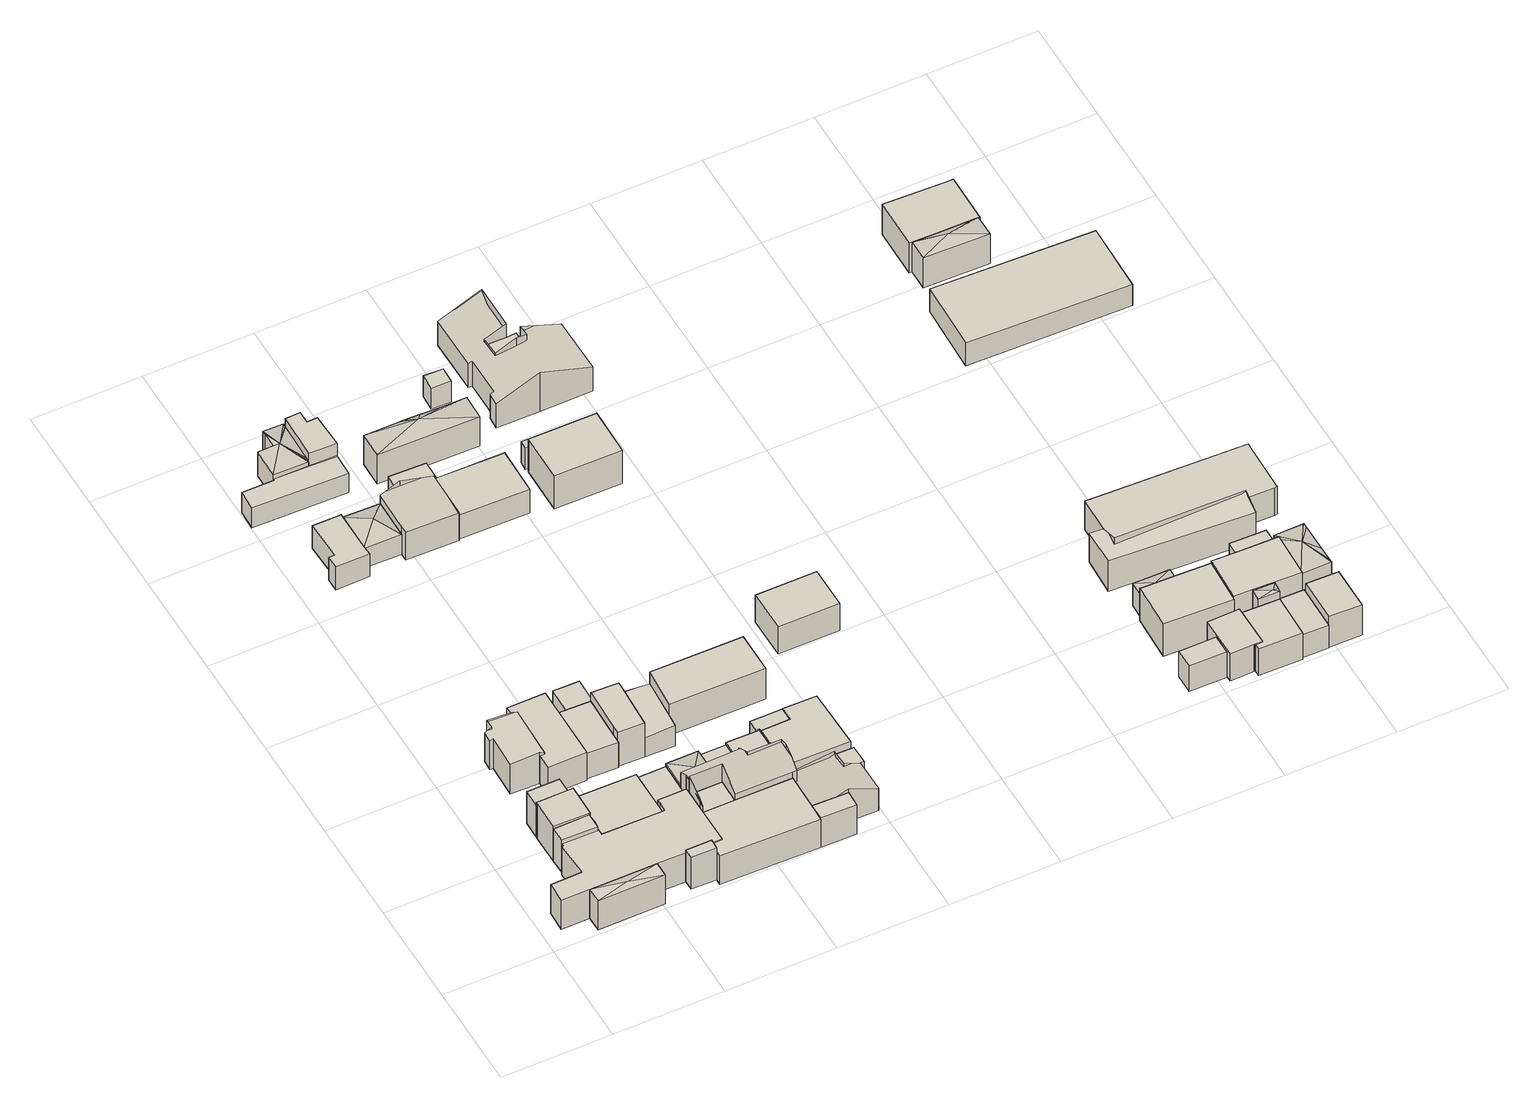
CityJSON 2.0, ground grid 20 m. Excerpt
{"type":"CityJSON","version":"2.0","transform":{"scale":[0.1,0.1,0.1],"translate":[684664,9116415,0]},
"CityObjects":{
"building1":{"type":"Building","attributes":{"Building Type":"Residential","Roof Shape":"hip","Roof Material":"Concrete Glazed Tile","Roof Material Code":"1","Roof Direction":"west","Building Height":6.68,"Roof Slope":20.3,"Footprint Area":33.28,"Solar PV Capacity Low":4.17,"Solar PV Capacity High":5.47,"Solar Annual Energy Low":6008,"Solar Annual Energy High":7918,"Suitable PV Area":24.87},"geometry":[{"type":"MultiSurface","lod":"2.2","boundaries":[[[0,1,2,3]],[[3,2,4,5]],[[2,1,6,4]],[[1,0,7,6]],[[0,3,5,7]],[[5,4,8]],[[4,6,8]],[[6,7,8]],[[7,5,8]]]}]},
"building2":{"type":"Building","attributes":{"Building Type":"Residential","Roof Shape":"gable","Roof Material":"Concrete Glazed Tile","Roof Material Code":"1","Roof Direction":"west","Building Height":7.5,"Roof Slope":27.7,"Footprint Area":18.03,"Solar PV Capacity Low":2.26,"Solar PV Capacity High":2.96,"Solar Annual Energy Low":3255,"Solar Annual Energy High":4290,"Suitable PV Area":13.48},"geometry":[{"type":"MultiSurface","lod":"2.2","boundaries":[[[9,10,11,12,13]],[[13,12,14,15]],[[12,11,16,14]],[[11,10,17,16]],[[10,9,18,17]],[[9,13,15,18]],[[15,14,16,17,18]]]}]},
"building3":{"type":"Building","attributes":{"Building Type":"Residential","Roof Shape":"shed","Roof Material":"Concrete Glazed Tile","Roof Material Code":"1","Roof Direction":"west","Building Height":7.86,"Roof Slope":18.1,"Footprint Area":39.21,"Solar PV Capacity Low":4.91,"Solar PV Capacity High":6.45,"Solar Annual Energy Low":7079,"Solar Annual Energy High":9330,"Suitable PV Area":29.31},"geometry":[{"type":"MultiSurface","lod":"2.2","boundaries":[[[10,19,20,21,22,23,11]],[[11,23,24,25]],[[23,22,26,24]],[[22,21,27,26]],[[21,20,28,27]],[[20,19,29,28]],[[19,10,30,29]],[[10,11,25,30]],[[25,24,26,27,28,29,30]]]}]},
"building4":{"type":"Building","attributes":{"Building Type":"Residential","Roof Shape":"flat","Roof Material":"Concrete Glazed Tile","Roof Material Code":"1","Roof Direction":"west","Building Height":7.41,"Roof Slope":6.3,"Footprint Area":18.86,"Solar PV Capacity Low":2.36,"Solar PV Capacity High":3.1,"Solar Annual Energy Low":3406,"Solar Annual Energy High":4488,"Suitable PV Area":14.1},"geometry":[{"type":"MultiSurface","lod":"2.2","boundaries":[[[31,22,21,32]],[[32,21,33,34]],[[21,22,35,33]],[[22,31,36,35]],[[31,32,34,36]],[[34,33,35,36]]]}]},
"building5":{"type":"Building","attributes":{"Building Type":"Residential","Roof Shape":"flat","Roof Material":"Concrete Glazed Tile","Roof Material Code":"1","Roof Direction":"west","Building Height":6.7,"Roof Slope":8.5,"Footprint Area":264.85,"Solar PV Capacity Low":33.16,"Solar PV Capacity High":43.55,"Solar Annual Energy Low":47817,"Solar Annual Energy High":63018,"Suitable PV Area":197.97},"geometry":[{"type":"MultiSurface","lod":"2.2","boundaries":[[[37,38,39,1,0,40,41,42,43,44,45,46,47,48,49,50,51,9,13,12,52,53]],[[53,52,54,55]],[[52,12,56,54]],[[12,13,57,56]],[[13,9,58,57]],[[9,51,59,58]],[[51,50,60,59]],[[50,49,61,60]],[[49,48,62,61]],[[48,47,63,62]],[[47,46,64,63]],[[46,45,65,64]],[[45,44,66,65]],[[44,43,67,66]],[[43,42,68,67]],[[42,41,69,68]],[[41,40,70,69]],[[40,0,7,70]],[[0,1,6,7]],[[1,39,71,6]],[[39,38,72,71]],[[38,37,73,72]],[[37,53,55,73]],[[55,54,56,57,58,59,60,61,62,63,64,65,66,67,68,69,70,7,6,71,72,73]]]}]},
"building6":{"type":"Building","attributes":{"Building Type":"Residential","Roof Shape":"gable","Roof Material":"Concrete Glazed Tile","Roof Material Code":"1","Roof Direction":"west","Building Height":6.69,"Roof Slope":26.7,"Footprint Area":59.19,"Solar PV Capacity Low":7.41,"Solar PV Capacity High":9.73,"Solar Annual Energy Low":10686,"Solar Annual Energy High":14084,"Suitable PV Area":44.24},"geometry":[{"type":"MultiSurface","lod":"2.2","boundaries":[[[74,75,76,77,78,79,80,81,82,83]],[[83,82,84,85]],[[82,81,86,84]],[[81,80,87,86]],[[80,79,88,87]],[[79,78,89,88]],[[78,77,90,89]],[[77,76,91,90]],[[76,75,92,91]],[[75,74,93,92]],[[74,83,85,93]],[[85,84,86,87,88,89,90,91,92,93]]]}]},
"building7":{"type":"Building","attributes":{"Building Type":"Residential","Roof Shape":"gable","Roof Material":"Concrete Glazed Tile","Roof Material Code":"1","Roof Direction":"west","Building Height":5.52,"Roof Slope":27.5,"Footprint Area":111.4,"Solar PV Capacity Low":13.95,"Solar PV Capacity High":18.32,"Solar Annual Energy Low":20112,"Solar Annual Energy High":26507,"Suitable PV Area":83.27},"geometry":[{"type":"MultiSurface","lod":"2.2","boundaries":[[[20,51,50,49,48,47,94]],[[94,47,95,96]],[[47,48,97,95]],[[48,49,98,97]],[[49,50,99,98]],[[50,51,100,99]],[[51,20,101,100]],[[20,94,96,101]],[[96,95,97,98,99,100,101]]]}]},
"building8":{"type":"Building","attributes":{"Building Type":"Residential","Roof Shape":"gable","Roof Material":"Concrete Glazed Tile","Roof Material Code":"1","Roof Direction":"west","Building Height":7.37,"Roof Slope":26.3,"Footprint Area":8.43,"Solar PV Capacity Low":1.06,"Solar PV Capacity High":1.39,"Solar Annual Energy Low":1523,"Solar Annual Energy High":2007,"Suitable PV Area":6.3},"geometry":[{"type":"MultiSurface","lod":"2.2","boundaries":[[[102,41,40,103]],[[103,40,104,105]],[[40,41,106,104]],[[41,102,107,106]],[[102,103,105,107]],[[105,104,106,107]]]}]},
"building9":{"type":"Building","attributes":{"Building Type":"Residential","Roof Shape":"flat","Roof Material":"Concrete Glazed Tile","Roof Material Code":"1","Roof Direction":"west","Building Height":6.48,"Roof Slope":11.9,"Footprint Area":90.56,"Solar PV Capacity Low":11.34,"Solar PV Capacity High":14.89,"Solar Annual Energy Low":16349,"Solar Annual Energy High":21547,"Suitable PV Area":67.69},"geometry":[{"type":"MultiSurface","lod":"2.2","boundaries":[[[108,74,83,82,81,109,110,111,112,113]],[[113,112,114,115]],[[112,111,116,114]],[[111,110,117,116]],[[110,109,118,117]],[[109,81,119,118]],[[81,82,120,119]],[[82,83,121,120]],[[83,74,122,121]],[[74,108,123,122]],[[108,113,115,123]],[[115,114,116,117,118,119,120,121,122,123]]]}]},
"building10":{"type":"Building","attributes":{"Building Type":"Residential","Roof Shape":"shed","Roof Material":"Concrete Glazed Tile","Roof Material Code":"1","Roof Direction":"west","Building Height":5.91,"Roof Slope":10.4,"Footprint Area":56.39,"Solar PV Capacity Low":7.06,"Solar PV Capacity High":9.27,"Solar Annual Energy Low":10181,"Solar Annual Energy High":13418,"Suitable PV Area":42.15},"geometry":[{"type":"MultiSurface","lod":"2.2","boundaries":[[[112,111,124,125,126,127]],[[127,126,128,129]],[[126,125,130,128]],[[125,124,131,130]],[[124,111,132,131]],[[111,112,133,132]],[[112,127,129,133]],[[129,128,130,131,132,133]]]}]},
"building11":{"type":"Building","attributes":{"Building Type":"Residential","Roof Shape":"gable","Roof Material":"Concrete Glazed Tile","Roof Material Code":"1","Roof Direction":"west","Building Height":4.7,"Roof Slope":30.7,"Footprint Area":38.95,"Solar PV Capacity Low":4.88,"Solar PV Capacity High":6.41,"Solar Annual Energy Low":7033,"Solar Annual Energy High":9268,"Suitable PV Area":29.12},"geometry":[{"type":"MultiSurface","lod":"2.2","boundaries":[[[134,46,135,136,94,47]],[[47,94,137,138]],[[94,136,139,137]],[[136,135,140,139]],[[135,46,141,140]],[[46,134,142,141]],[[134,47,138,142]],[[138,137,139,140,141,142]]]}]},
"building12":{"type":"Building","attributes":{"Building Type":"Residential","Roof Shape":"flat","Roof Material":"Clay Tile Shingle","Roof Material Code":"3","Roof Direction":"west","Building Height":5.32,"Roof Slope":14,"Footprint Area":50.52,"Solar PV Capacity Low":6.33,"Solar PV Capacity High":8.31,"Solar Annual Energy Low":9122,"Solar Annual Energy High":12022,"Suitable PV Area":37.77},"geometry":[{"type":"MultiSurface","lod":"2.2","boundaries":[[[143,144,145,146,147,148,149,150]],[[150,149,151,152]],[[149,148,153,151]],[[148,147,154,153]],[[147,146,155,154]],[[146,145,156,155]],[[145,144,157,156]],[[144,143,158,157]],[[143,150,152,158]],[[152,151,153,154,155,156,157,158]]]}]},
"building13":{"type":"Building","attributes":{"Building Type":"Residential","Roof Shape":"flat","Roof Material":"Concrete Glazed Tile","Roof Material Code":"1","Roof Direction":"west","Building Height":6.22,"Roof Slope":8.9,"Footprint Area":27.69,"Solar PV Capacity Low":3.47,"Solar PV Capacity High":4.55,"Solar Annual Energy Low":4999,"Solar Annual Energy High":6589,"Suitable PV Area":20.7},"geometry":[{"type":"MultiSurface","lod":"2.2","boundaries":[[[159,160,161,45,44,43]],[[43,44,162,163]],[[44,45,164,162]],[[45,161,165,164]],[[161,160,166,165]],[[160,159,167,166]],[[159,43,163,167]],[[162,164,165,166,167,163]]]}]},
"building14":{"type":"Building","attributes":{"Building Type":"Residential","Roof Shape":"gable","Roof Material":"Concrete Glazed Tile","Roof Material Code":"1","Roof Direction":"west","Building Height":5.05,"Roof Slope":26.2,"Footprint Area":21.99,"Solar PV Capacity Low":2.75,"Solar PV Capacity High":3.62,"Solar Annual Energy Low":3970,"Solar Annual Energy High":5232,"Suitable PV Area":16.44},"geometry":[{"type":"MultiSurface","lod":"2.2","boundaries":[[[168,169,170,171]],[[171,170,172,173]],[[170,169,174,172]],[[169,168,175,174]],[[168,171,173,175]],[[173,172,174,175]]]}]},
"building15":{"type":"Building","attributes":{"Building Type":"Residential","Roof Shape":"gable","Roof Material":"Concrete Glazed Tile","Roof Material Code":"1","Roof Direction":"west","Building Height":4.41,"Roof Slope":33.3,"Footprint Area":68.74,"Solar PV Capacity Low":8.61,"Solar PV Capacity High":11.3,"Solar Annual Energy Low":12411,"Solar Annual Energy High":16357,"Suitable PV Area":51.39},"geometry":[{"type":"MultiSurface","lod":"2.2","boundaries":[[[176,177,178,179,180,181,182,183]],[[183,182,184,185]],[[182,181,186,184]],[[181,180,187,186]],[[180,179,188,187]],[[179,178,189,188]],[[178,177,190,189]],[[177,176,191,190]],[[176,183,185,191]],[[185,184,186,187,188,189,190,191]]]}]},
"building16":{"type":"Building","attributes":{"Building Type":"Residential","Roof Shape":"flat","Roof Material":"Concrete Glazed Tile","Roof Material Code":"1","Roof Direction":"west","Building Height":6.56,"Roof Slope":6.3,"Footprint Area":161.08,"Solar PV Capacity Low":20.17,"Solar PV Capacity High":26.49,"Solar Annual Energy Low":29082,"Solar Annual Energy High":38327,"Suitable PV Area":120.41},"geometry":[{"type":"MultiSurface","lod":"2.2","boundaries":[[[192,193,159,43,42,41,102,194,195]],[[195,194,196,197]],[[194,102,198,196]],[[102,41,199,198]],[[41,42,200,199]],[[42,43,201,200]],[[43,159,202,201]],[[159,193,203,202]],[[193,192,204,203]],[[192,195,197,204]],[[197,196,198,199,200,201,202,203,204]]]}]},
"building17":{"type":"Building","attributes":{"Building Type":"Residential","Roof Shape":"flat","Roof Material":"Concrete Glazed Tile","Roof Material Code":"1","Roof Direction":"west","Building Height":7.94,"Roof Slope":8.8,"Footprint Area":46.42,"Solar PV Capacity Low":5.81,"Solar PV Capacity High":7.63,"Solar Annual Energy Low":8381,"Solar Annual Energy High":11045,"Suitable PV Area":34.7},"geometry":[{"type":"MultiSurface","lod":"2.2","boundaries":[[[205,127,126,125,206,207]],[[207,206,208,209]],[[206,125,210,208]],[[125,126,211,210]],[[126,127,212,211]],[[127,205,213,212]],[[205,207,209,213]],[[209,208,210,211,212,213]]]}]},
"building18":{"type":"Building","attributes":{"Building Type":"Residential","Roof Shape":"hip","Roof Material":"Concrete Glazed Tile","Roof Material Code":"1","Roof Direction":"west","Building Height":5.38,"Roof Slope":24.8,"Footprint Area":31.03,"Solar PV Capacity Low":3.88,"Solar PV Capacity High":5.1,"Solar Annual Energy Low":5602,"Solar Annual Energy High":7382,"Suitable PV Area":23.19},"geometry":[{"type":"MultiSurface","lod":"2.2","boundaries":[[[214,136,135,215,216]],[[216,215,217,218]],[[215,135,219,217]],[[135,136,220,219]],[[136,214,221,220]],[[214,216,218,221]],[[218,217,222]],[[217,219,222]],[[219,220,222]],[[220,221,222]],[[221,218,222]]]}]},
"building19":{"type":"Building","attributes":{"Building Type":"Residential","Roof Shape":"hip","Roof Material":"Clay Tile Shingle","Roof Material Code":"3","Roof Direction":"west","Building Height":4.63,"Roof Slope":25,"Footprint Area":51.9,"Solar PV Capacity Low":6.5,"Solar PV Capacity High":8.53,"Solar Annual Energy Low":9370,"Solar Annual Energy High":12349,"Suitable PV Area":38.79},"geometry":[{"type":"MultiSurface","lod":"2.2","boundaries":[[[223,224,150,149]],[[149,150,225,226]],[[150,224,227,225]],[[224,223,228,227]],[[223,149,226,228]],[[226,225,229]],[[225,227,229]],[[227,228,229]],[[228,226,229]]]}]},
"building20":{"type":"Building","attributes":{"Building Type":"Residential","Roof Shape":"hip","Roof Material":"Clay Tile Shingle","Roof Material Code":"3","Roof Direction":"west","Building Height":5.48,"Roof Slope":23.8,"Footprint Area":47.99,"Solar PV Capacity Low":6.01,"Solar PV Capacity High":7.89,"Solar Annual Energy Low":8664,"Solar Annual Energy High":11419,"Suitable PV Area":35.87},"geometry":[{"type":"MultiSurface","lod":"2.2","boundaries":[[[230,231,232,233,234,235,236,237,238,179,178,239,240]],[[240,239,241,242]],[[239,178,243,241]],[[178,179,244,243]],[[179,238,245,244]],[[238,237,246,245]],[[237,236,247,246]],[[236,235,248,247]],[[235,234,249,248]],[[234,233,250,249]],[[233,232,251,250]],[[232,231,252,251]],[[231,230,253,252]],[[230,240,242,253]],[[242,241,254]],[[241,243,254]],[[243,244,254]],[[244,245,254]],[[245,246,254]],[[246,247,254]],[[247,248,254]],[[248,249,254]],[[249,250,254]],[[250,251,254]],[[251,252,254]],[[252,253,254]],[[253,242,254]]]}]},
"building21":{"type":"Building","attributes":{"Building Type":"Residential","Roof Shape":"gable","Roof Material":"Concrete Glazed Tile","Roof Material Code":"1","Roof Direction":"west","Building Height":7.97,"Roof Slope":35,"Footprint Area":89.4,"Solar PV Capacity Low":11.19,"Solar PV Capacity High":14.7,"Solar Annual Energy Low":16141,"Solar Annual Energy High":21273,"Suitable PV Area":66.83},"geometry":[{"type":"MultiSurface","lod":"2.2","boundaries":[[[255,256,257,258,259,260,215,135,134,46,43,44,45,161,159,193,261]],[[261,193,262,263]],[[193,159,264,262]],[[159,161,265,264]],[[161,45,266,265]],[[45,44,267,266]],[[44,43,268,267]],[[43,46,269,268]],[[46,134,270,269]],[[134,135,271,270]],[[135,215,272,271]],[[215,260,273,272]],[[260,259,274,273]],[[259,258,275,274]],[[258,257,276,275]],[[257,256,277,276]],[[256,255,278,277]],[[255,261,263,278]],[[263,262,264,265,266,267,268,269,270,271,272,273,274,275,276,277,278]]]}]},
"building22":{"type":"Building","attributes":{"Building Type":"Residential","Roof Shape":"gable","Roof Material":"Concrete Glazed Tile","Roof Material Code":"1","Roof Direction":"west","Building Height":4.51,"Roof Slope":26.4,"Footprint Area":56.1,"Solar PV Capacity Low":7.02,"Solar PV Capacity High":9.23,"Solar Annual Energy Low":10128,"Solar Annual Energy High":13348,"Suitable PV Area":41.93},"geometry":[{"type":"MultiSurface","lod":"2.2","boundaries":[[[279,280,281,205,207,206,282]],[[282,206,283,284]],[[206,207,285,283]],[[207,205,286,285]],[[205,281,287,286]],[[281,280,288,287]],[[280,279,289,288]],[[279,282,284,289]],[[284,283,285,286,287,288,289]]]}]},
"building23":{"type":"Building","attributes":{"Building Type":"Residential","Roof Shape":"gable","Roof Material":"Concrete Glazed Tile","Roof Material Code":"1","Roof Direction":"west","Building Height":4.44,"Roof Slope":31,"Footprint Area":25.65,"Solar PV Capacity Low":3.21,"Solar PV Capacity High":4.22,"Solar Annual Energy Low":4632,"Solar Annual Energy High":6104,"Suitable PV Area":19.18},"geometry":[{"type":"MultiSurface","lod":"2.2","boundaries":[[[214,215,260,259,290]],[[290,259,291,292]],[[259,260,293,291]],[[260,215,294,293]],[[215,214,295,294]],[[214,290,292,295]],[[292,291,293,294,295]]]}]},
"building24":{"type":"Building","attributes":{"Building Type":"Residential","Roof Shape":"flat","Roof Material":"Clay Tile Shingle","Roof Material Code":"3","Roof Direction":"west","Building Height":7.36,"Roof Slope":6.9,"Footprint Area":36.25,"Solar PV Capacity Low":4.54,"Solar PV Capacity High":5.96,"Solar Annual Energy Low":6544,"Solar Annual Energy High":8625,"Suitable PV Area":27.09},"geometry":[{"type":"MultiSurface","lod":"2.2","boundaries":[[[177,176,296,297,298,230,178]],[[178,230,299,300]],[[230,298,301,299]],[[298,297,302,301]],[[297,296,303,302]],[[296,176,304,303]],[[176,177,305,304]],[[177,178,300,305]],[[300,299,301,302,303,304,305]]]}]},
"building25":{"type":"Building","attributes":{"Building Type":"Residential","Roof Shape":"gable","Roof Material":"Clay Tile Shingle","Roof Material Code":"3","Roof Direction":"west","Building Height":6.43,"Roof Slope":28.1,"Footprint Area":84.83,"Solar PV Capacity Low":10.62,"Solar PV Capacity High":13.95,"Solar Annual Energy Low":15316,"Solar Annual Energy High":20185,"Suitable PV Area":63.41},"geometry":[{"type":"MultiSurface","lod":"2.2","boundaries":[[[306,224,223,307,308,309,310,311]],[[311,310,312,313]],[[310,309,314,312]],[[309,308,315,314]],[[308,307,316,315]],[[307,223,317,316]],[[223,224,318,317]],[[224,306,319,318]],[[306,311,313,319]],[[313,312,314,315,316,317,318,319]]]}]},
"building26":{"type":"Building","attributes":{"Building Type":"Residential","Roof Shape":"shed","Roof Material":"Concrete Glazed Tile","Roof Material Code":"1","Roof Direction":"west","Building Height":6.78,"Roof Slope":14.9,"Footprint Area":19.24,"Solar PV Capacity Low":2.41,"Solar PV Capacity High":3.16,"Solar Annual Energy Low":3473,"Solar Annual Energy High":4577,"Suitable PV Area":14.38},"geometry":[{"type":"MultiSurface","lod":"2.2","boundaries":[[[320,192,195,321]],[[321,195,322,323]],[[195,192,324,322]],[[192,320,325,324]],[[320,321,323,325]],[[323,322,324,325]]]}]},
"building27":{"type":"Building","attributes":{"Building Type":"Residential","Roof Shape":"shed","Roof Material":"Concrete Glazed Tile","Roof Material Code":"1","Roof Direction":"west","Building Height":4.76,"Roof Slope":12.8,"Footprint Area":44.86,"Solar PV Capacity Low":5.62,"Solar PV Capacity High":7.38,"Solar Annual Energy Low":8099,"Solar Annual Energy High":10674,"Suitable PV Area":33.53},"geometry":[{"type":"MultiSurface","lod":"2.2","boundaries":[[[326,290,259,258,327,257,328,329]],[[329,328,330,331]],[[328,257,332,330]],[[257,327,333,332]],[[327,258,334,333]],[[258,259,335,334]],[[259,290,336,335]],[[290,326,337,336]],[[326,329,331,337]],[[331,330,332,333,334,335,336,337]]]}]},
"building28":{"type":"Building","attributes":{"Building Type":"Residential","Roof Shape":"flat","Roof Material":"Concrete Glazed Tile","Roof Material Code":"1","Roof Direction":"west","Building Height":4.86,"Roof Slope":5,"Footprint Area":28.68,"Solar PV Capacity Low":3.59,"Solar PV Capacity High":4.72,"Solar Annual Energy Low":5178,"Solar Annual Energy High":6824,"Suitable PV Area":21.44},"geometry":[{"type":"MultiSurface","lod":"2.2","boundaries":[[[338,306,311,339,340]],[[340,339,341,342]],[[339,311,343,341]],[[311,306,344,343]],[[306,338,345,344]],[[338,340,342,345]],[[342,341,343,344,345]]]}]},
"building29":{"type":"Building","attributes":{"Building Type":"Residential","Roof Shape":"gable","Roof Material":"Concrete Glazed Tile","Roof Material Code":"1","Roof Direction":"west","Building Height":5.14,"Roof Slope":33.2,"Footprint Area":94.77,"Solar PV Capacity Low":11.87,"Solar PV Capacity High":15.59,"Solar Annual Energy Low":17110,"Solar Annual Energy High":22550,"Suitable PV Area":70.84},"geometry":[{"type":"MultiSurface","lod":"2.2","boundaries":[[[255,261,193,192,320,346,347,348,349]],[[349,348,350,351]],[[348,347,352,350]],[[347,346,353,352]],[[346,320,354,353]],[[320,192,355,354]],[[192,193,356,355]],[[193,261,357,356]],[[261,255,358,357]],[[255,349,351,358]],[[351,350,352,353,354,355,356,357,358]]]}]},
"building30":{"type":"Building","attributes":{"Building Type":"Residential","Roof Shape":"shed","Roof Material":"Concrete Glazed Tile","Roof Material Code":"1","Roof Direction":"west","Building Height":7.11,"Roof Slope":11.1,"Footprint Area":130.32,"Solar PV Capacity Low":16.32,"Solar PV Capacity High":21.43,"Solar Annual Energy Low":23529,"Solar Annual Energy High":31009,"Suitable PV Area":97.42},"geometry":[{"type":"MultiSurface","lod":"2.2","boundaries":[[[279,359,360,280]],[[280,360,361,362]],[[360,359,363,361]],[[359,279,364,363]],[[279,280,362,364]],[[362,361,363,364]]]}]},
"building31":{"type":"Building","attributes":{"Building Type":"Residential","Roof Shape":"shed","Roof Material":"Concrete Glazed Tile","Roof Material Code":"1","Roof Direction":"west","Building Height":5.05,"Roof Slope":13.6,"Footprint Area":15.56,"Solar PV Capacity Low":1.95,"Solar PV Capacity High":2.56,"Solar Annual Energy Low":2809,"Solar Annual Energy High":3702,"Suitable PV Area":11.63},"geometry":[{"type":"MultiSurface","lod":"2.2","boundaries":[[[365,326,329,328,366,367,368]],[[368,367,369,370]],[[367,366,371,369]],[[366,328,372,371]],[[328,329,373,372]],[[329,326,374,373]],[[326,365,375,374]],[[365,368,370,375]],[[370,369,371,372,373,374,375]]]}]},
"building32":{"type":"Building","attributes":{"Building Type":"Residential","Roof Shape":"flat","Roof Material":"Concrete Glazed Tile","Roof Material Code":"1","Roof Direction":"west","Building Height":5.41,"Roof Slope":14.2,"Footprint Area":114.15,"Solar PV Capacity Low":14.29,"Solar PV Capacity High":18.77,"Solar Annual Energy Low":20610,"Solar Annual Energy High":27162,"Suitable PV Area":85.33},"geometry":[{"type":"MultiSurface","lod":"2.2","boundaries":[[[376,367,366,328,257,256,377]],[[377,256,378,379]],[[256,257,380,378]],[[257,328,381,380]],[[328,366,382,381]],[[366,367,383,382]],[[367,376,384,383]],[[376,377,379,384]],[[379,378,380,381,382,383,384]]]}]},
"building33":{"type":"Building","attributes":{"Building Type":"Residential","Roof Shape":"gable","Roof Material":"Clay Tile Shingle","Roof Material Code":"3","Roof Direction":"west","Building Height":5.55,"Roof Slope":25.4,"Footprint Area":111.1,"Solar PV Capacity Low":13.91,"Solar PV Capacity High":18.27,"Solar Annual Energy Low":20058,"Solar Annual Energy High":26434,"Suitable PV Area":83.04},"geometry":[{"type":"MultiSurface","lod":"2.2","boundaries":[[[385,339,311,310,309,386]],[[386,309,387,388]],[[309,310,389,387]],[[310,311,390,389]],[[311,339,391,390]],[[339,385,392,391]],[[385,386,388,392]],[[388,387,389,390,391,392]]]}]},
"building34":{"type":"Building","attributes":{"Building Type":"Residential","Roof Shape":"shed","Roof Material":"Concrete Glazed Tile","Roof Material Code":"1","Roof Direction":"west","Building Height":5.06,"Roof Slope":16.8,"Footprint Area":13.14,"Solar PV Capacity Low":1.65,"Solar PV Capacity High":2.16,"Solar Annual Energy Low":2372,"Solar Annual Energy High":3126,"Suitable PV Area":9.82},"geometry":[{"type":"MultiSurface","lod":"2.2","boundaries":[[[349,348,347,393,394,395]],[[395,394,396,397]],[[394,393,398,396]],[[393,347,352,398]],[[347,348,399,352]],[[348,349,400,399]],[[349,395,397,400]],[[397,396,398,352,399,400]]]}]},
"building35":{"type":"Building","attributes":{"Building Type":"Residential","Roof Shape":"hip","Roof Material":"Concrete Glazed Tile","Roof Material Code":"1","Roof Direction":"west","Building Height":6.79,"Roof Slope":30,"Footprint Area":86.32,"Solar PV Capacity Low":10.81,"Solar PV Capacity High":14.2,"Solar Annual Energy Low":15585,"Solar Annual Energy High":20540,"Suitable PV Area":64.53},"geometry":[{"type":"MultiSurface","lod":"2.2","boundaries":[[[401,402,403,404,405,406,407,408]],[[408,407,409,410]],[[407,406,411,409]],[[406,405,412,411]],[[405,404,413,412]],[[404,403,414,413]],[[403,402,415,414]],[[402,401,416,415]],[[401,408,410,416]],[[410,409,417]],[[409,411,417]],[[411,412,417]],[[412,413,417]],[[413,414,417]],[[414,415,417]],[[415,416,417]],[[416,410,417]]]}]},
"building36":{"type":"Building","attributes":{"Building Type":"Residential","Roof Shape":"gable","Roof Material":"Concrete Glazed Tile","Roof Material Code":"1","Roof Direction":"west","Building Height":4.81,"Roof Slope":34.7,"Footprint Area":10.52,"Solar PV Capacity Low":1.32,"Solar PV Capacity High":1.73,"Solar Annual Energy Low":1899,"Solar Annual Energy High":2503,"Suitable PV Area":7.86},"geometry":[{"type":"MultiSurface","lod":"2.2","boundaries":[[[418,419,420,421]],[[421,420,422,423]],[[420,419,424,422]],[[419,418,425,424]],[[418,421,423,425]],[[423,422,424,425]]]}]},
"building37":{"type":"Building","attributes":{"Building Type":"Residential","Roof Shape":"shed","Roof Material":"Concrete Glazed Tile","Roof Material Code":"1","Roof Direction":"west","Building Height":4.93,"Roof Slope":18,"Footprint Area":6.5,"Solar PV Capacity Low":0.81,"Solar PV Capacity High":1.07,"Solar Annual Energy Low":1173,"Solar Annual Energy High":1546,"Suitable PV Area":4.86},"geometry":[{"type":"MultiSurface","lod":"2.2","boundaries":[[[426,427,428,429]],[[429,428,430,431]],[[428,427,432,430]],[[427,426,433,432]],[[426,429,431,433]],[[431,430,432,433]]]}]},
"building38":{"type":"Building","attributes":{"Building Type":"Residential","Roof Shape":"gable","Roof Material":"Clay Tile Shingle","Roof Material Code":"3","Roof Direction":"west","Building Height":7.69,"Roof Slope":34.8,"Footprint Area":109.35,"Solar PV Capacity Low":13.69,"Solar PV Capacity High":17.98,"Solar Annual Energy Low":19742,"Solar Annual Energy High":26018,"Suitable PV Area":81.74},"geometry":[{"type":"MultiSurface","lod":"2.2","boundaries":[[[434,435,436,437]],[[437,436,438,439]],[[436,435,440,438]],[[435,434,441,440]],[[434,437,439,441]],[[439,438,440,441]]]}]},
"building39":{"type":"Building","attributes":{"Building Type":"Residential","Roof Shape":"gable","Roof Material":"Asbestos Sheet","Roof Material Code":"4","Roof Direction":"west","Building Height":6.25,"Roof Slope":27.9,"Footprint Area":86.25,"Solar PV Capacity Low":10.8,"Solar PV Capacity High":14.18,"Solar Annual Energy Low":15572,"Solar Annual Energy High":20523,"Suitable PV Area":64.47},"geometry":[{"type":"MultiSurface","lod":"2.2","boundaries":[[[442,443,444,445]],[[445,444,446,447]],[[444,443,448,446]],[[443,442,449,448]],[[442,445,447,449]],[[447,446,448,449]]]}]},
"building40":{"type":"Building","attributes":{"Building Type":"Residential","Roof Shape":"shed","Roof Material":"Concrete Glazed Tile","Roof Material Code":"1","Roof Direction":"west","Building Height":6,"Roof Slope":10.5,"Footprint Area":19.41,"Solar PV Capacity Low":2.43,"Solar PV Capacity High":3.19,"Solar Annual Energy Low":3504,"Solar Annual Energy High":4618,"Suitable PV Area":14.51},"geometry":[{"type":"MultiSurface","lod":"2.2","boundaries":[[[450,451,452,453,454,455,456]],[[456,455,457,458]],[[455,454,459,457]],[[454,453,460,459]],[[453,452,461,460]],[[452,451,462,461]],[[451,450,463,462]],[[450,456,458,463]],[[458,457,459,460,461,462,463]]]}]},
"building41":{"type":"Building","attributes":{"Building Type":"Residential","Roof Shape":"gable","Roof Material":"Clay Tile Shingle","Roof Material Code":"3","Roof Direction":"west","Building Height":5.6,"Roof Slope":26.3,"Footprint Area":231.71,"Solar PV Capacity Low":29.01,"Solar PV Capacity High":38.11,"Solar Annual Energy Low":41834,"Solar Annual Energy High":55134,"Suitable PV Area":173.21},"geometry":[{"type":"MultiSurface","lod":"2.2","boundaries":[[[464,465,466,467,468,469,470,471,472,473,453,452,451,450,456,455]],[[455,456,474,475]],[[456,450,476,474]],[[450,451,477,476]],[[451,452,478,477]],[[452,453,479,478]],[[453,473,480,479]],[[473,472,481,480]],[[472,471,482,481]],[[471,470,483,482]],[[470,469,484,483]],[[469,468,485,484]],[[468,467,486,485]],[[467,466,487,486]],[[466,465,488,487]],[[465,464,489,488]],[[464,455,475,489]],[[475,474,476,477,478,479,480,481,482,483,484,485,486,487,488,489]]]}]},
"building42":{"type":"Building","attributes":{"Building Type":"Residential","Roof Shape":"flat","Roof Material":"Concrete Glazed Tile","Roof Material Code":"1","Roof Direction":"west","Building Height":5.87,"Roof Slope":6.4,"Footprint Area":24.72,"Solar PV Capacity Low":3.09,"Solar PV Capacity High":4.06,"Solar Annual Energy Low":4463,"Solar Annual Energy High":5881,"Suitable PV Area":18.48},"geometry":[{"type":"MultiSurface","lod":"2.2","boundaries":[[[490,491,492,493]],[[493,492,494,495]],[[492,491,496,494]],[[491,490,497,496]],[[490,493,495,497]],[[495,494,496,497]]]}]},
"building43":{"type":"Building","attributes":{"Building Type":"Residential","Roof Shape":"hip","Roof Material":"Concrete Glazed Tile","Roof Material Code":"1","Roof Direction":"west","Building Height":5.2,"Roof Slope":22.7,"Footprint Area":22.51,"Solar PV Capacity Low":2.82,"Solar PV Capacity High":3.7,"Solar Annual Energy Low":4064,"Solar Annual Energy High":5356,"Suitable PV Area":16.82},"geometry":[{"type":"MultiSurface","lod":"2.2","boundaries":[[[498,499,500,501]],[[501,500,502,503]],[[500,499,504,502]],[[499,498,505,504]],[[498,501,503,505]],[[503,502,506]],[[502,504,506]],[[504,505,506]],[[505,503,506]]]}]},
"building44":{"type":"Building","attributes":{"Building Type":"Residential","Roof Shape":"flat","Roof Material":"Concrete Glazed Tile","Roof Material Code":"1","Roof Direction":"west","Building Height":7.53,"Roof Slope":12.5,"Footprint Area":106.8,"Solar PV Capacity Low":13.37,"Solar PV Capacity High":17.56,"Solar Annual Energy Low":19282,"Solar Annual Energy High":25412,"Suitable PV Area":79.83},"geometry":[{"type":"MultiSurface","lod":"2.2","boundaries":[[[507,508,509,500,499,510]],[[510,499,511,512]],[[499,500,513,511]],[[500,509,514,513]],[[509,508,515,514]],[[508,507,516,515]],[[507,510,512,516]],[[512,511,513,514,515,516]]]}]},
"building45":{"type":"Building","attributes":{"Building Type":"Residential","Roof Shape":"flat","Roof Material":"Concrete Glazed Tile","Roof Material Code":"1","Roof Direction":"west","Building Height":6.28,"Roof Slope":7.8,"Footprint Area":45.41,"Solar PV Capacity Low":5.69,"Solar PV Capacity High":7.47,"Solar Annual Energy Low":8199,"Solar Annual Energy High":10806,"Suitable PV Area":33.95},"geometry":[{"type":"MultiSurface","lod":"2.2","boundaries":[[[517,518,519,520,521,522,523,524,525,526]],[[526,525,527,528]],[[525,524,529,527]],[[524,523,530,529]],[[523,522,531,530]],[[522,521,532,531]],[[521,520,533,532]],[[520,519,534,533]],[[519,518,535,534]],[[518,517,536,535]],[[517,526,528,536]],[[528,527,529,530,531,532,533,534,535,536]]]}]},
"building46":{"type":"Building","attributes":{"Building Type":"Residential","Roof Shape":"flat","Roof Material":"Concrete Glazed Tile","Roof Material Code":"1","Roof Direction":"west","Building Height":6.2,"Roof Slope":11.2,"Footprint Area":56.1,"Solar PV Capacity Low":7.02,"Solar PV Capacity High":9.23,"Solar Annual Energy Low":10129,"Solar Annual Energy High":13349,"Suitable PV Area":41.94},"geometry":[{"type":"MultiSurface","lod":"2.2","boundaries":[[[537,524,522,521,520,519,538,539,540,541]],[[541,540,542,543]],[[540,539,544,542]],[[539,538,545,544]],[[538,519,546,545]],[[519,520,547,546]],[[520,521,548,547]],[[521,522,549,548]],[[522,524,550,549]],[[524,537,551,550]],[[537,541,543,551]],[[543,542,544,545,546,547,548,549,550,551]]]}]},
"building47":{"type":"Building","attributes":{"Building Type":"Residential","Roof Shape":"hip","Roof Material":"Concrete Glazed Tile","Roof Material Code":"1","Roof Direction":"west","Building Height":7.88,"Roof Slope":25.7,"Footprint Area":8.02,"Solar PV Capacity Low":1,"Solar PV Capacity High":1.32,"Solar Annual Energy Low":1448,"Solar Annual Energy High":1909,"Suitable PV Area":6},"geometry":[{"type":"MultiSurface","lod":"2.2","boundaries":[[[552,553,554,537,541]],[[541,537,555,556]],[[537,554,557,555]],[[554,553,558,557]],[[553,552,559,558]],[[552,541,556,559]],[[556,555,560]],[[555,557,560]],[[557,558,560]],[[558,559,560]],[[559,556,560]]]}]},
"building48":{"type":"Building","attributes":{"Building Type":"Residential","Roof Shape":"gable","Roof Material":"Concrete Glazed Tile","Roof Material Code":"1","Roof Direction":"west","Building Height":6.59,"Roof Slope":26.1,"Footprint Area":95.9,"Solar PV Capacity Low":12.01,"Solar PV Capacity High":15.77,"Solar Annual Energy Low":17314,"Solar Annual Energy High":22818,"Suitable PV Area":71.68},"geometry":[{"type":"MultiSurface","lod":"2.2","boundaries":[[[561,562,563,564,565,566]],[[566,565,567,568]],[[565,564,569,567]],[[564,563,570,569]],[[563,562,571,570]],[[562,561,572,571]],[[561,566,568,572]],[[568,567,569,570,571,572]]]}]},
"building49":{"type":"Building","attributes":{"Building Type":"Residential","Roof Shape":"gable","Roof Material":"Concrete Glazed Tile","Roof Material Code":"1","Roof Direction":"west","Building Height":7.95,"Roof Slope":25.7,"Footprint Area":101.34,"Solar PV Capacity Low":12.69,"Solar PV Capacity High":16.66,"Solar Annual Energy Low":18296,"Solar Annual Energy High":24112,"Suitable PV Area":75.75},"geometry":[{"type":"MultiSurface","lod":"2.2","boundaries":[[[573,574,509,575,554,553,576,577,578]],[[578,577,579,580]],[[577,576,581,579]],[[576,553,582,581]],[[553,554,583,582]],[[554,575,584,583]],[[575,509,585,584]],[[509,574,586,585]],[[574,573,587,586]],[[573,578,580,587]],[[580,579,581,582,583,584,585,586,587]]]}]},
"building50":{"type":"Building","attributes":{"Building Type":"Residential","Roof Shape":"shed","Roof Material":"Concrete Glazed Tile","Roof Material Code":"1","Roof Direction":"west","Building Height":5.29,"Roof Slope":15.7,"Footprint Area":39.91,"Solar PV Capacity Low":5,"Solar PV Capacity High":6.56,"Solar Annual Energy Low":7205,"Solar Annual Energy High":9496,"Suitable PV Area":29.83},"geometry":[{"type":"MultiSurface","lod":"2.2","boundaries":[[[552,541,540,588,589,590,591]],[[591,590,592,593]],[[590,589,594,592]],[[589,588,595,594]],[[588,540,596,595]],[[540,541,597,596]],[[541,552,598,597]],[[552,591,593,598]],[[593,592,594,595,596,597,598]]]}]},
"building51":{"type":"Building","attributes":{"Building Type":"Residential","Roof Shape":"shed","Roof Material":"Clay Tile Shingle","Roof Material Code":"3","Roof Direction":"west","Building Height":6.35,"Roof Slope":16.8,"Footprint Area":301.77,"Solar PV Capacity Low":37.78,"Solar PV Capacity High":49.63,"Solar Annual Energy Low":54483,"Solar Annual Energy High":71805,"Suitable PV Area":225.58},"geometry":[{"type":"MultiSurface","lod":"2.2","boundaries":[[[563,562,561,599,600,601,602,603,604]],[[604,603,605,606]],[[603,602,607,605]],[[602,601,608,607]],[[601,600,609,608]],[[600,599,610,609]],[[599,561,611,610]],[[561,562,612,611]],[[562,563,613,612]],[[563,604,606,613]],[[606,605,607,608,609,610,611,612,613]]]}]},
"building52":{"type":"Building","attributes":{"Building Type":"Residential","Roof Shape":"shed","Roof Material":"Concrete Glazed Tile","Roof Material Code":"1","Roof Direction":"west","Building Height":6.08,"Roof Slope":13.1,"Footprint Area":24.48,"Solar PV Capacity Low":3.07,"Solar PV Capacity High":4.03,"Solar Annual Energy Low":4420,"Solar Annual Energy High":5825,"Suitable PV Area":18.3},"geometry":[{"type":"MultiSurface","lod":"2.2","boundaries":[[[614,574,573,615,616]],[[616,615,617,618]],[[615,573,619,617]],[[573,574,620,619]],[[574,614,621,620]],[[614,616,618,621]],[[618,617,619,620,621]]]}]},
"building53":{"type":"Building","attributes":{"Building Type":"Residential","Roof Shape":"shed","Roof Material":"Concrete Glazed Tile","Roof Material Code":"1","Roof Direction":"west","Building Height":7.04,"Roof Slope":12.7,"Footprint Area":47.92,"Solar PV Capacity Low":6,"Solar PV Capacity High":7.88,"Solar Annual Energy Low":8653,"Solar Annual Energy High":11403,"Suitable PV Area":35.82},"geometry":[{"type":"MultiSurface","lod":"2.2","boundaries":[[[590,589,622,623]],[[623,622,624,625]],[[622,589,626,624]],[[589,590,627,626]],[[590,623,625,627]],[[625,624,626,627]]]}]},
"building54":{"type":"Building","attributes":{"Building Type":"Residential","Roof Shape":"hip","Roof Material":"Concrete Glazed Tile","Roof Material Code":"1","Roof Direction":"west","Building Height":7.38,"Roof Slope":20.3,"Footprint Area":49.66,"Solar PV Capacity Low":6.22,"Solar PV Capacity High":8.17,"Solar Annual Energy Low":8965,"Solar Annual Energy High":11815,"Suitable PV Area":37.12},"geometry":[{"type":"MultiSurface","lod":"2.2","boundaries":[[[628,615,573,578,577,629,630,631,632,633]],[[633,632,634,635]],[[632,631,636,634]],[[631,630,637,636]],[[630,629,638,637]],[[629,577,639,638]],[[577,578,640,639]],[[578,573,641,640]],[[573,615,642,641]],[[615,628,643,642]],[[628,633,635,643]],[[635,634,644]],[[634,636,644]],[[636,637,644]],[[637,638,644]],[[638,639,644]],[[639,640,644]],[[640,641,644]],[[641,642,644]],[[642,643,644]],[[643,635,644]]]}]},
"building55":{"type":"Building","attributes":{"Building Type":"Residential","Roof Shape":"hip","Roof Material":"Concrete Glazed Tile","Roof Material Code":"1","Roof Direction":"west","Building Height":6.87,"Roof Slope":26.1,"Footprint Area":46.28,"Solar PV Capacity Low":5.79,"Solar PV Capacity High":7.61,"Solar Annual Energy Low":8355,"Solar Annual Energy High":11012,"Suitable PV Area":34.59},"geometry":[{"type":"MultiSurface","lod":"2.2","boundaries":[[[645,646,647,648,649,650]],[[650,649,651,652]],[[649,648,653,651]],[[648,647,654,653]],[[647,646,655,654]],[[646,645,656,655]],[[645,650,652,656]],[[652,651,657]],[[651,653,657]],[[653,654,657]],[[654,655,657]],[[655,656,657]],[[656,652,657]]]}]},
"building56":{"type":"Building","attributes":{"Building Type":"Residential","Roof Shape":"shed","Roof Material":"Clay Tile Shingle","Roof Material Code":"3","Roof Direction":"west","Building Height":6.71,"Roof Slope":19.2,"Footprint Area":117.05,"Solar PV Capacity Low":14.66,"Solar PV Capacity High":19.25,"Solar Annual Energy Low":21132,"Solar Annual Energy High":27850,"Suitable PV Area":87.49},"geometry":[{"type":"MultiSurface","lod":"2.2","boundaries":[[[658,648,647,646,645,659,660,661,662,663,664]],[[664,663,665,666]],[[663,662,667,665]],[[662,661,668,667]],[[661,660,669,668]],[[660,659,670,669]],[[659,645,671,670]],[[645,646,672,671]],[[646,647,673,672]],[[647,648,674,673]],[[648,658,675,674]],[[658,664,666,675]],[[666,665,667,668,669,670,671,672,673,674,675]]]}]},
"building57":{"type":"Building","attributes":{"Building Type":"Residential","Roof Shape":"shed","Roof Material":"Clay Tile Shingle","Roof Material Code":"3","Roof Direction":"west","Building Height":4.86,"Roof Slope":16.6,"Footprint Area":383.15,"Solar PV Capacity Low":47.97,"Solar PV Capacity High":63.01,"Solar Annual Energy Low":69175,"Solar Annual Energy High":91167,"Suitable PV Area":286.4},"geometry":[{"type":"MultiSurface","lod":"2.2","boundaries":[[[676,677,678,679]],[[679,678,680,681]],[[678,677,682,680]],[[677,676,683,682]],[[676,679,681,683]],[[681,680,682,683]]]}]}
},
"vertices":[
[204,38,0],[84,38,0],[84,10,0],[204,10,0],[84,10,67],[204,10,67],[84,38,67],[204,38,67],[144,24,69],
[154,151,0],[154,174,0],[90,174,0],[91,146,0],[154,145,0],[91,146,75],[154,145,75],[90,174,75],[154,174,75],[154,151,78],
[156,174,0],[157,234,0],[149,234,0],[90,232,0],[90,227,0],[90,227,81],[90,174,81],[90,232,81],[149,234,79],[157,234,79],[156,174,79],[154,174,79],
[91,265,0],[149,265,0],[149,234,74],[149,265,74],[90,232,74],[91,265,74],
[90,77,0],[34,76,0],[33,38,0],[255,37,0],[301,37,0],[320,37,0],[320,103,0],[320,114,0],[320,150,0],[320,159,0],[269,159,0],[269,151,0],[268,134,0],[156,135,0],[156,151,0],[91,141,0],[88,141,0],[91,141,67],[88,141,67],[91,146,67],[154,145,67],[154,151,67],[156,151,67],[156,135,67],[268,134,67],[269,151,67],[269,159,67],[320,159,67],[320,150,67],[320,114,67],[320,103,67],[320,37,67],[301,37,67],[255,37,67],[33,38,67],[34,76,67],[90,77,67],
[150,430,0],[106,431,0],[106,414,0],[94,414,0],[93,395,0],[99,395,0],[97,333,0],[149,332,0],[157,331,0],[160,430,0],[157,331,68],[160,430,67],[149,332,72],[97,333,69],[99,395,69],[93,395,67],[94,414,67],[106,414,73],[106,431,73],[150,430,71],
[269,233,0],[269,159,55],[269,233,55],[269,151,55],[268,134,56],[156,135,55],[156,151,55],[157,234,56],
[300,18,0],[255,19,0],[255,37,74],[255,19,74],[301,37,74],[300,18,74],
[150,447,0],[149,303,0],[218,303,0],[218,306,0],[219,404,0],[219,447,0],[219,404,65],[219,447,65],[218,306,65],[218,303,65],[149,303,65],[149,332,65],[157,331,65],[160,430,65],[150,430,65],[150,447,65],
[275,304,0],[275,307,0],[275,321,0],[277,403,0],[275,321,59],[277,403,59],[275,307,59],[275,304,59],[218,306,60],[219,404,60],
[321,159,0],[321,180,0],[322,233,0],[269,233,47],[269,159,47],[322,233,47],[321,180,48],[320,159,48],[321,159,48],
[114,947,0],[66,947,0],[68,875,0],[57,875,0],[57,851,0],[118,851,0],[117,871,0],[117,947,0],[117,871,53],[117,947,53],[118,851,53],[57,851,53],[57,875,53],[68,875,53],[66,947,53],[114,947,53],
[378,103,0],[378,102,0],[379,150,0],[320,114,62],[320,103,62],[320,150,62],[379,150,62],[378,102,62],[378,103,62],
[237,411,0],[284,410,0],[285,456,0],[238,457,0],[285,456,51],[238,457,51],[284,410,51],[237,411,51],
[174,1070,0],[174,1068,0],[124,1070,0],[61,1071,0],[61,1068,0],[3,1068,0],[2,1031,0],[173,1027,0],[2,1031,46],[173,1027,44],[3,1068,46],[61,1068,46],[61,1071,44],[124,1070,45],[174,1068,46],[174,1070,45],
[479,33,0],[480,102,0],[300,7,0],[478,3,0],[300,7,66],[478,3,66],[300,18,66],[301,37,66],[320,37,66],[320,103,66],[378,103,66],[480,102,66],[479,33,66],
[326,401,0],[322,305,0],[326,392,0],[322,305,79],[326,392,79],[275,307,79],[275,321,79],[277,403,79],[326,401,79],
[380,233,0],[380,181,0],[380,180,0],[380,181,54],[380,180,54],[321,180,54],[322,233,54],[380,233,54],[357,201,59],
[185,870,0],[186,945,0],[117,947,46],[117,871,46],[186,945,46],[185,870,46],[158,916,53],
[126,1154,0],[126,1155,0],[126,1161,0],[90,1162,0],[90,1154,0],[90,1126,0],[76,1126,0],[62,1126,0],[62,1125,0],[125,1071,0],[125,1077,0],[125,1071,55],[125,1077,55],[124,1070,55],[61,1071,55],[62,1125,55],[62,1126,55],[76,1126,55],[90,1126,55],[90,1154,55],[90,1162,55],[126,1161,55],[126,1155,55],[126,1154,55],[99,1121,61],
[488,123,0],[488,141,0],[488,157,0],[429,158,0],[429,188,0],[429,181,0],[487,102,0],[480,102,80],[487,102,80],[378,103,80],[379,150,104],[320,150,104],[320,114,87],[320,103,80],[320,159,98],[321,159,98],[321,180,85],[380,181,84],[429,181,85],[429,188,80],[429,158,99],[488,157,99],[488,141,104],[488,123,93],
[378,328,0],[383,404,0],[327,408,0],[376,304,0],[322,305,45],[376,304,48],[326,392,47],[326,401,47],[327,408,47],[383,404,45],[378,328,47],
[429,233,0],[429,188,45],[429,233,44],[429,181,45],[380,181,45],[380,233,44],
[172,1132,0],[153,1132,0],[153,1155,0],[126,1154,74],[124,1070,74],[153,1155,74],[153,1132,74],[172,1132,74],[174,1070,74],[174,1068,74],
[221,945,0],[185,856,0],[279,854,0],[279,857,0],[280,934,0],[281,944,0],[280,934,64],[281,944,64],[279,857,65],[279,854,65],[185,856,64],[185,870,64],[186,945,65],[221,945,81],
[543,32,0],[542,2,0],[478,3,69],[542,2,68],[479,33,69],[543,32,68],
[483,233,0],[489,157,0],[489,226,0],[489,233,0],[489,226,48],[489,233,48],[488,157,48],[489,157,48],[429,158,49],[429,188,49],[429,233,49],[483,233,48],
[223,988,0],[289,944,0],[290,986,0],[289,944,49],[290,986,49],[281,944,49],[221,945,49],[223,988,49],
[596,31,0],[596,93,0],[566,93,0],[565,122,0],[566,93,66],[565,122,66],[596,93,51],[596,31,52],[543,32,76],[479,33,51],[480,102,52],[487,102,55],[488,123,56],
[550,327,0],[550,404,0],[550,404,71],[383,404,73],[550,327,71],[378,328,73],
[483,254,0],[541,226,0],[541,252,0],[541,254,0],[541,252,51],[541,254,51],[541,226,51],[489,226,51],[489,233,51],[483,233,51],[483,254,51],
[601,251,0],[603,139,0],[488,141,54],[603,139,54],[488,157,54],[489,226,54],[541,226,54],[541,252,54],[601,251,54],
[407,943,0],[406,855,0],[279,857,56],[406,855,55],[280,934,60],[281,944,55],[289,944,56],[407,943,56],
[603,93,0],[603,128,0],[565,128,0],[603,128,51],[565,128,52],[603,93,51],[566,93,52],[565,122,52],
[404,1066,0],[361,1066,0],[320,1068,0],[290,1069,0],[285,1069,0],[222,1069,0],[221,1022,0],[403,1019,0],[221,1022,68],[403,1019,68],[222,1069,68],[285,1069,68],[290,1069,68],[320,1068,68],[361,1066,68],[404,1066,68],[313,1056,73],
[372,1125,0],[407,1124,0],[408,1154,0],[373,1155,0],[408,1154,48],[373,1155,49],[407,1124,49],[372,1125,48],
[443,941,0],[482,939,0],[483,956,0],[444,957,0],[483,956,49],[444,957,50],[482,939,49],[443,941,50],
[444,844,0],[565,843,0],[566,933,0],[445,934,0],[566,933,77],[445,934,77],[565,843,77],[444,844,77],
[612,403,0],[722,403,0],[722,481,0],[612,481,0],[722,481,63],[612,481,63],[722,403,63],[612,403,63],
[485,1124,0],[523,1124,0],[542,1125,0],[541,1145,0],[541,1159,0],[523,1158,0],[484,1158,0],[523,1158,60],[484,1158,61],[541,1159,60],[541,1145,60],[542,1125,60],[523,1124,60],[485,1124,61],
[523,1242,0],[445,1242,0],[445,1139,0],[452,1139,0],[452,1064,0],[445,1064,0],[444,1041,0],[522,1041,0],[616,1041,0],[615,1146,0],[484,1158,74],[523,1158,91],[485,1124,74],[523,1124,91],[542,1125,89],[541,1145,89],[615,1146,56],[616,1041,56],[522,1041,91],[444,1041,56],[445,1064,56],[452,1064,59],[452,1139,59],[445,1139,56],[445,1242,56],[523,1242,91],
[1217,29,0],[1217,66,0],[1150,66,0],[1150,30,0],[1150,66,59],[1150,30,59],[1217,66,59],[1217,29,59],
[1157,235,0],[1156,201,0],[1222,199,0],[1223,234,0],[1222,199,52],[1223,234,52],[1156,201,52],[1157,235,52],[1190,217,55],
[1149,116,0],[1273,111,0],[1277,197,0],[1152,202,0],[1156,201,75],[1152,202,75],[1222,199,75],[1277,197,75],[1273,111,75],[1149,116,75],
[1218,20,0],[1261,20,0],[1263,20,0],[1266,20,0],[1276,20,0],[1276,88,0],[1276,92,0],[1276,91,0],[1276,99,0],[1218,98,0],[1276,99,63],[1218,98,63],[1276,91,63],[1276,92,63],[1276,88,63],[1276,20,63],[1266,20,63],[1263,20,63],[1261,20,63],[1218,20,63],
[1305,90,0],[1263,9,0],[1341,7,0],[1341,11,0],[1343,89,0],[1341,11,62],[1343,89,62],[1341,7,62],[1263,9,62],[1263,20,62],[1266,20,62],[1276,20,62],[1276,88,62],[1276,91,62],[1305,90,62],
[1344,96,0],[1345,110,0],[1306,111,0],[1305,90,79],[1343,89,79],[1306,111,79],[1345,110,79],[1344,96,79],[1334,95,81],
[1395,304,0],[1163,310,0],[1164,349,0],[1140,350,0],[1137,280,0],[1394,268,0],[1137,280,71],[1394,268,66],[1140,350,66],[1164,349,66],[1163,310,83],[1395,304,82],
[1393,193,0],[1327,195,0],[1273,112,0],[1393,108,0],[1393,111,0],[1396,193,0],[1393,111,81],[1396,193,81],[1393,108,80],[1345,110,80],[1306,111,81],[1273,112,81],[1277,197,80],[1327,195,80],[1393,193,81],
[1389,10,0],[1389,11,0],[1390,91,0],[1390,96,0],[1390,91,53],[1390,96,53],[1389,11,53],[1389,10,53],[1341,11,54],[1343,89,54],[1344,96,54],
[1446,303,0],[1451,303,0],[1451,306,0],[1453,394,0],[1454,407,0],[1166,415,0],[1454,407,63],[1166,415,67],[1453,394,63],[1451,306,64],[1451,303,64],[1446,303,64],[1395,304,64],[1163,310,67],[1164,349,67],
[1328,232,0],[1393,205,0],[1393,231,0],[1393,205,61],[1393,231,61],[1393,193,61],[1327,195,62],[1328,232,62],
[1449,10,0],[1449,91,0],[1449,10,70],[1449,91,70],[1389,11,72],[1390,91,72],
[1445,205,0],[1447,111,0],[1447,119,0],[1447,146,0],[1447,197,0],[1447,205,0],[1447,197,74],[1447,205,74],[1447,146,74],[1447,119,74],[1447,111,74],[1393,111,74],[1396,193,74],[1393,193,74],[1393,205,74],[1445,205,74],[1425,169,78],
[1300,1032,0],[1292,1032,0],[1187,1033,0],[1182,1033,0],[1182,995,0],[1300,992,0],[1182,995,69],[1300,992,69],[1182,1033,69],[1187,1033,69],[1292,1032,69],[1300,1032,69],[1241,1020,73],
[1177,1033,0],[1303,1032,0],[1304,1125,0],[1300,1125,0],[1301,1125,0],[1184,1127,0],[1178,1127,0],[1184,1127,70],[1178,1127,70],[1301,1125,67],[1300,1125,67],[1304,1125,67],[1303,1032,67],[1300,1032,67],[1292,1032,67],[1187,1033,70],[1182,1033,70],[1177,1033,70],
[1163,815,0],[1457,807,0],[1460,937,0],[1167,945,0],[1460,937,49],[1167,945,53],[1457,807,49],[1163,815,53]
]}
